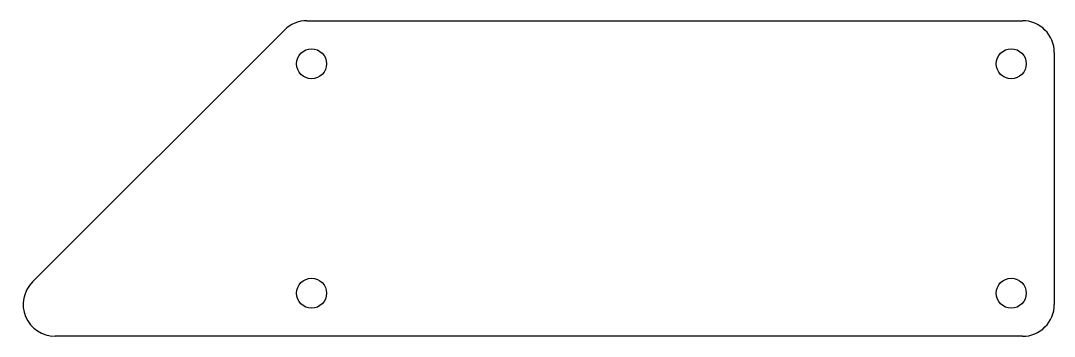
# Model space of a CAD drawing. Extents: x 45.7 to 126.8, y 69.6 to 94.4.
import ezdxf

# ---------------------------------------------------------------- set-up
doc = ezdxf.new("R2010")
doc.units = 0
doc.layers.get('0').update_dxf_attribs({"linetype": 'continuous'})

# ---------------------------------------------------------------- blocks, each defined once
blk = doc.blocks.new('BODY002')
at = {"color": 0}
for p, q in [((68.13, 94.39), (124.275, 94.39)), ((46.597, 73.893), (66.362, 93.658)), ((126.775, 91.89), (126.775, 72.125)), ((124.275, 69.625), (48.365, 69.625))]:
    blk.add_line(p, q, dxfattribs=at)
for centre in [(68.495, 91.01), (123.395, 91.01), (68.495, 73.005), (123.395, 73.005)]:
    blk.add_circle(centre, 1.175, dxfattribs=at)
for centre, start, end in [((68.13, 91.89), 90, 135), ((124.275, 91.89), 0, 90), ((48.365, 72.125), 135, -90), ((124.275, 72.125), -90, 0)]:
    blk.add_arc(centre, 2.5, start, end, dxfattribs=at)

msp = doc.modelspace()

# ---------------------------------------------------------------- block references
at = {"color": 0}
msp.add_blockref('BODY002', (0, 0), dxfattribs=at)

doc.saveas('drawing.dxf')
